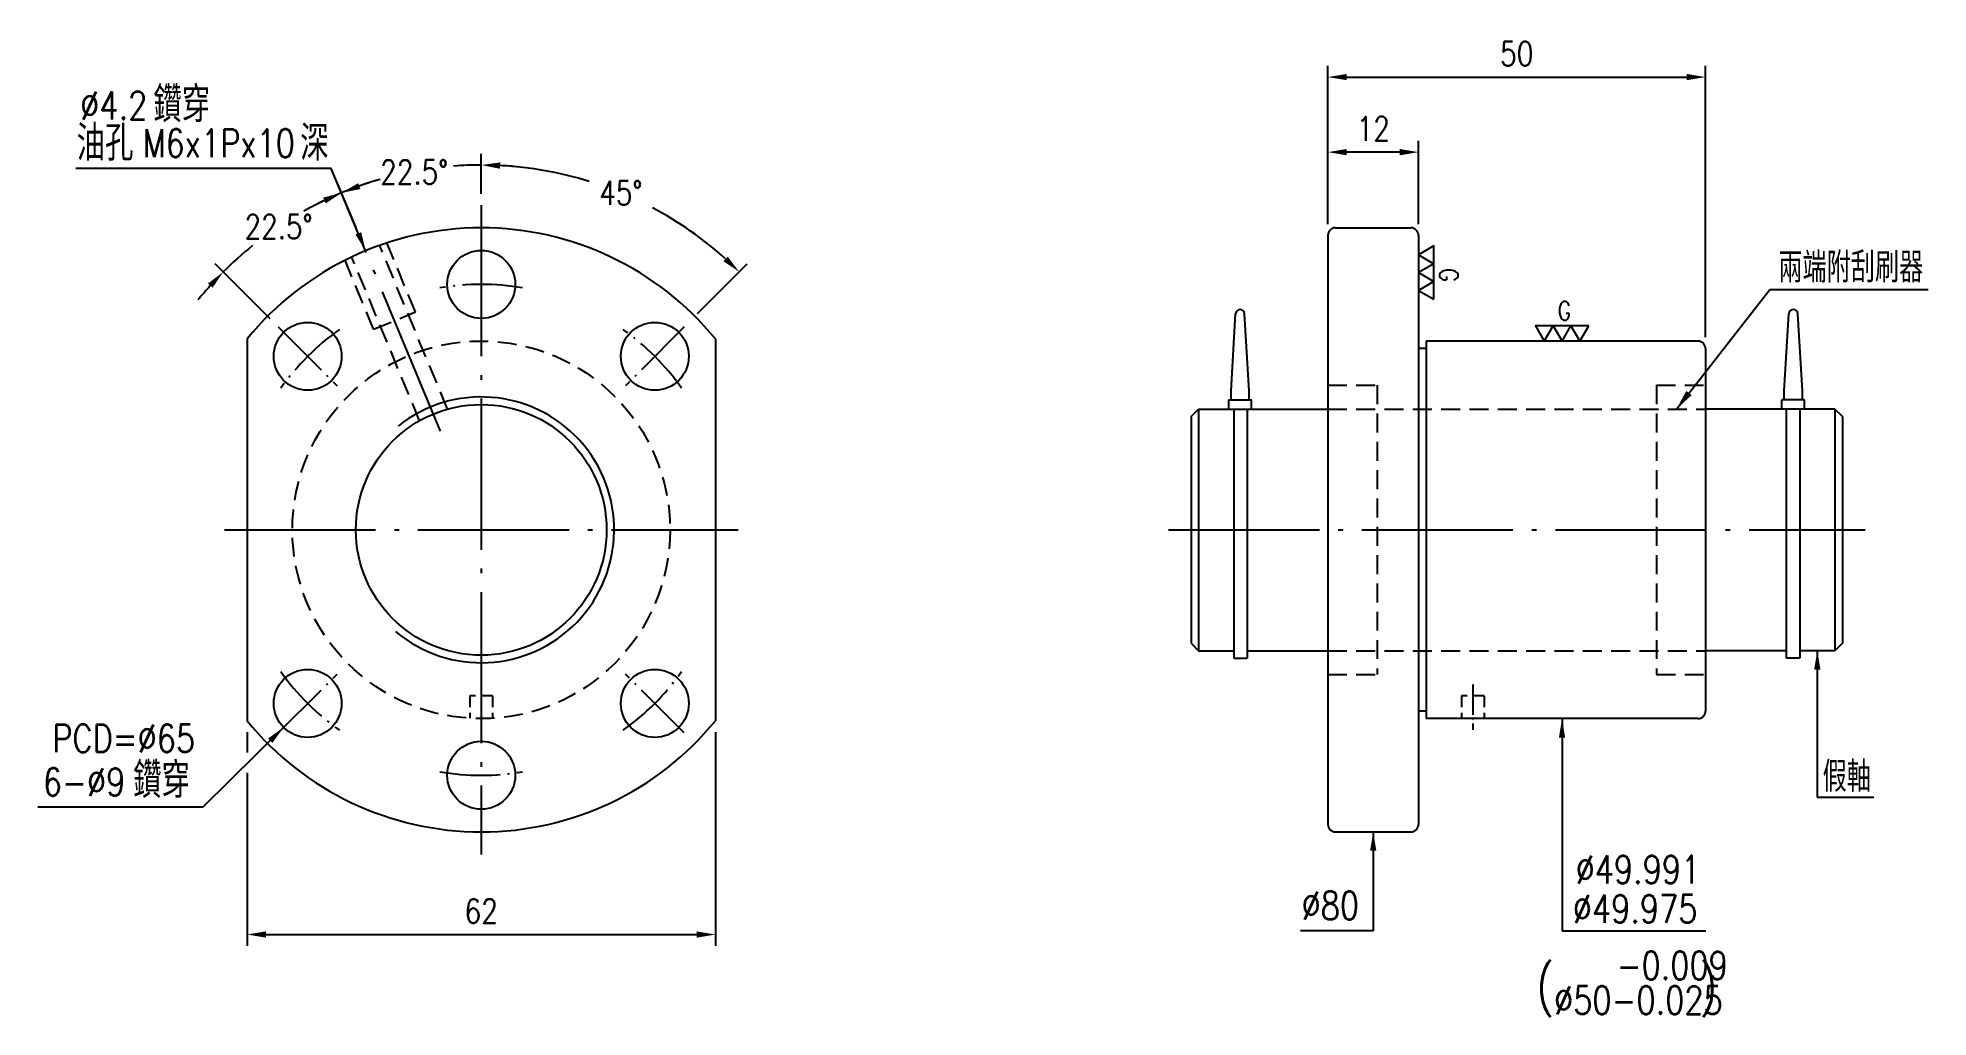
# Model space of a CAD drawing. Header units: millimetres. Extents: x 1136 to 1386, y 401 to 531.
import ezdxf
from ezdxf.enums import TextEntityAlignment as Align

# ---------------------------------------------------------------- set-up
doc = ezdxf.new("R2010")
doc.units = ezdxf.units.MM
doc.header["$LTSCALE"] = 10
for name, pattern in [('C', [2.5625, 2, -0.25, 0.0625, -0.25]), ('CENTER', [2, 1.25, -0.25, 0.25, -0.25]), ('H', [0.75, 0.5, -0.25])]:
    doc.linetypes.add(name, pattern=pattern)
doc.layers.get('0').update_dxf_attribs({"linetype": 'CONTINUOUS'})
doc.layers.get('DEFPOINTS').update_dxf_attribs({"linetype": 'CONTINUOUS'})
doc.layers.add('04', color=4, linetype='CONTINUOUS')
doc.layers.add('05', color=5, linetype='H')
doc.layers.add('AM_7', color=1, linetype='CENTER', lineweight=25)
doc.styles.add('SIMPLEX', font='SIMPLEX.shx', dxfattribs={"width": 0.8, "height": 3.2, "bigfont": 'chineset.shx'})
doc.dimstyles.new('STANDARD-5', dxfattribs={"dimscale": 0, "dimtxt": 3.2, "dimasz": 2.5, "dimexe": 1.5, "dimexo": 1.5, "dimgap": 1.5, "dimtad": 1, "dimdec": 3, "dimdsep": 46, "dimtxsty": 'SIMPLEX', "dimcen": 0.09, "dimclrd": 6, "dimclre": 6, "dimclrt": 3, "dimadec": 3, "dimazin": 2, "dimtfac": 1, "dimtdec": 3, "dimtmove": 0, "dimatfit": 3, "dimfxl": 0, "dimtolj": 1, "dimarcsym": 0})

# ---------------------------------------------------------------- blocks, each defined once
blk = doc.blocks.new('*D55')
at = {"color": 6, "lineweight": -2}
for p, q in [((1306.74, 505.93), (1306.74, 516.95)), ((1318.74, 505.93), (1318.74, 516.95)), ((1316.24, 515.45), (1309.24, 515.45))]:
    blk.add_line(p, q, dxfattribs=at)
at = {"color": 6}
for points in [[(1309.24, 515.87), (1309.24, 515.03), (1306.74, 515.45)], [(1316.24, 515.87), (1316.24, 515.03), (1318.74, 515.45)]]:
    blk.add_solid(points, dxfattribs=at)
at = {"layer": 'DEFPOINTS', "color": 0}
for p in [(1306.74, 515.45), (1306.74, 504.43), (1318.74, 504.43)]:
    blk.add_point(p, dxfattribs=at)
at = {"color": 3, "insert": (1312.74, 518.55), "char_height": 3.2, "attachment_point": 5, "style": 'SIMPLEX'}
blk.add_mtext('\\A1;12', dxfattribs=at)
blk = doc.blocks.new('*D56')
at = {"color": 6, "lineweight": -2}
for p, q in [((1306.74, 505.93), (1306.74, 526.89)), ((1356.74, 490.93), (1356.74, 526.89)), ((1309.24, 525.39), (1354.24, 525.39))]:
    blk.add_line(p, q, dxfattribs=at)
at = {"color": 6}
for points in [[(1309.24, 525.81), (1309.24, 524.98), (1306.74, 525.39)], [(1354.24, 525.81), (1354.24, 524.98), (1356.74, 525.39)]]:
    blk.add_solid(points, dxfattribs=at)
at = {"layer": 'DEFPOINTS', "color": 0}
for p in [(1356.74, 525.39), (1306.74, 504.43), (1356.74, 489.43)]:
    blk.add_point(p, dxfattribs=at)
at = {"color": 3, "insert": (1331.74, 528.49), "char_height": 3.2, "attachment_point": 5, "style": 'SIMPLEX'}
blk.add_mtext('\\A1;50', dxfattribs=at)
blk = doc.blocks.new('*D57')
at = {"color": 6, "lineweight": -2}
for p, q in [((1194.64, 509.93), (1194.64, 515.24)), ((1223.28, 494.07), (1229.86, 500.65))]:
    blk.add_line(p, q, dxfattribs=at)
for start, end in [(72.7791, 87.0344), (47.9656, 62.0094)]:
    blk.add_arc((1194.64, 465.43), 48.31, start, end, dxfattribs=at)
at = {"color": 6}
for points in [[(1197.13, 513.25), (1197.15, 514.09), (1194.64, 513.74)], [(1227.27, 501.61), (1226.7, 501.01), (1228.8, 499.59)]]:
    blk.add_solid(points, dxfattribs=at)
at = {"layer": 'DEFPOINTS', "color": 0}
for p in [(1194.64, 508.43), (1218.79, 507.26), (1222.22, 493.01), (1194.64, 465.43), (1194.64, 422.43)]:
    blk.add_point(p, dxfattribs=at)
at = {"color": 3, "insert": (1213.12, 510.06), "char_height": 3.2, "attachment_point": 5, "rotation": 0.1, "style": 'SIMPLEX'}
blk.add_mtext('\\A1;45°', dxfattribs=at)
blk = doc.blocks.new('*D58')
at = {"color": 6, "lineweight": -2}
for p, q in [((1163.64, 438.65), (1163.64, 435.93)), ((1225.64, 438.65), (1225.64, 410.34)), ((1163.64, 433.26), (1163.64, 410.34)), ((1166.14, 411.84), (1223.14, 411.84))]:
    blk.add_line(p, q, dxfattribs=at)
at = {"color": 6}
for points in [[(1166.14, 412.26), (1166.14, 411.42), (1163.64, 411.84)], [(1223.14, 412.26), (1223.14, 411.42), (1225.64, 411.84)]]:
    blk.add_solid(points, dxfattribs=at)
at = {"layer": 'DEFPOINTS', "color": 0}
for p in [(1163.64, 440.15), (1225.64, 440.15), (1225.64, 411.84)]:
    blk.add_point(p, dxfattribs=at)
at = {"color": 3, "insert": (1194.64, 414.94), "char_height": 3.2, "attachment_point": 5, "style": 'SIMPLEX'}
blk.add_mtext('\\A1;62', dxfattribs=at)
blk = doc.blocks.new('*D64')
at = {"color": 6, "lineweight": -2}
for p, q in [((1194.64, 509.93), (1194.64, 515.24)), ((1178.11, 505.32), (1175.58, 511.44))]:
    blk.add_line(p, q, dxfattribs=at)
for start, end in [(90, 94.3414), (84.0688, 87.0344), (106.0923, 112.5), (115.4656, 118.4312)]:
    blk.add_arc((1194.64, 465.43), 48.31, start, end, dxfattribs=at)
at = {"color": 6}
for points in [[(1197.13, 513.25), (1197.15, 514.09), (1194.64, 513.74)], [(1173.7, 509.42), (1174.04, 508.66), (1176.15, 510.06)]]:
    blk.add_solid(points, dxfattribs=at)
at = {"layer": 'DEFPOINTS', "color": 0}
for p in [(1182.14, 512.09), (1194.64, 508.43), (1178.69, 503.94), (1189.23, 478.49), (1194.64, 422.43)]:
    blk.add_point(p, dxfattribs=at)
at = {"color": 3, "insert": (1185.76, 512.81), "char_height": 3.2, "attachment_point": 5, "rotation": 0.1, "style": 'SIMPLEX'}
blk.add_mtext('\\A1;22.5°', dxfattribs=at)
blk = doc.blocks.new('*D65')
at = {"color": 6, "lineweight": -2}
for p, q in [((1178.11, 505.32), (1175.58, 511.44)), ((1166.71, 493.36), (1159.42, 500.65))]:
    blk.add_line(p, q, dxfattribs=at)
for start, end in [(106.5688, 109.5344), (112.5, 119.1072), (128.8093, 135), (137.9656, 140.9312)]:
    blk.add_arc((1194.64, 465.43), 48.31, start, end, dxfattribs=at)
at = {"color": 6}
for points in [[(1178.64, 510.57), (1178.34, 511.34), (1176.15, 510.06)], [(1158.46, 498.06), (1159.06, 497.49), (1160.48, 499.59)]]:
    blk.add_solid(points, dxfattribs=at)
at = {"layer": 'DEFPOINTS', "color": 0}
for p in [(1170.49, 507.26), (1178.69, 503.94), (1167.77, 492.3), (1175.55, 484.52), (1189.23, 478.49)]:
    blk.add_point(p, dxfattribs=at)
at = {"color": 3, "insert": (1167.8, 505.59), "char_height": 3.2, "attachment_point": 5, "rotation": 0.1, "style": 'SIMPLEX'}
blk.add_mtext('\\A1;22.5°', dxfattribs=at)

msp = doc.modelspace()

# ---------------------------------------------------------------- linework, layer by layer
for p, q in [((1306.7367, 504.4297), (1306.7367, 426.4297)), ((1307.7367, 505.4297), (1317.7367, 505.4297)), ((1318.7367, 504.4297), (1318.7367, 426.4297)), ((1293.9149, 483.8297), (1294.5156, 494.0372)), ((1296.3149, 483.8297), (1295.7142, 494.0372)), ((1367.1586, 483.8297), (1367.7593, 494.0372)), ((1369.5586, 483.8297), (1368.9579, 494.0372)), ((1163.638, 490.7081), (1163.638, 440.1512)), ((1225.638, 490.7081), (1225.638, 440.1512)), ((1319.7367, 489.4297), (1318.7367, 489.4297)), ((1319.7367, 490.4297), (1319.7367, 440.4297)), ((1355.7367, 490.4297), (1319.7367, 490.4297)), ((1356.7367, 489.4297), (1356.7367, 441.4297)), ((1293.9149, 482.6297), (1293.9149, 483.8297)), ((1296.3149, 482.6297), (1296.3149, 483.8297)), ((1367.1586, 482.6297), (1367.1586, 483.8297)), ((1369.5586, 482.6297), (1369.5586, 483.8297)), ((1288.6149, 480.4297), (1289.6149, 481.4297)), ((1289.6149, 481.4297), (1306.7367, 481.4297)), ((1289.6149, 481.4297), (1289.6149, 449.4297)), ((1293.6149, 482.6297), (1296.6149, 482.6297)), ((1293.6149, 481.4297), (1293.6149, 482.6297)), ((1293.6149, 481.4297), (1296.6149, 481.4297)), ((1294.2649, 481.4297), (1294.2649, 448.4297)), ((1296.0649, 481.4297), (1296.0649, 448.4297)), ((1296.6149, 481.4297), (1296.6149, 482.6297)), ((1373.8586, 481.4297), (1356.7367, 481.4297)), ((1369.8586, 482.6297), (1366.8586, 482.6297)), ((1366.8586, 481.4297), (1366.8586, 482.6297)), ((1369.8586, 481.4297), (1366.8586, 481.4297)), ((1367.4085, 481.4297), (1367.4085, 448.4297)), ((1369.2085, 481.4297), (1369.2085, 448.4297)), ((1369.8586, 481.4297), (1369.8586, 482.6297)), ((1373.8586, 481.4297), (1373.8586, 449.4297)), ((1374.8586, 480.4297), (1373.8586, 481.4297)), ((1288.6149, 480.4297), (1288.6149, 450.4297)), ((1374.8586, 480.4297), (1374.8586, 450.4297)), ((1288.6149, 450.4297), (1289.6149, 449.4297)), ((1289.6149, 449.4297), (1294.2649, 449.4297)), ((1294.2649, 448.4297), (1296.0649, 448.4297)), ((1296.0649, 449.4297), (1306.7367, 449.4297)), ((1367.4085, 449.4297), (1356.7367, 449.4297)), ((1369.2085, 448.4297), (1367.4085, 448.4297)), ((1373.8586, 449.4297), (1369.2085, 449.4297)), ((1374.8586, 450.4297), (1373.8586, 449.4297)), ((1319.7367, 441.4297), (1318.7367, 441.4297)), ((1355.7367, 440.4297), (1319.7367, 440.4297)), ((1307.7367, 425.4297), (1317.7367, 425.4297))]:
    msp.add_line(p, q)
at = {"color": 3}
for points in [[(1320.7757, 500.6736), (1320.7757, 503.028), (1318.7367, 501.8508)], [(1320.7757, 498.3192), (1320.7757, 500.6736), (1318.7367, 499.4964)], [(1320.7757, 495.9648), (1320.7757, 498.3192), (1318.7367, 497.142)], [(1336.5595, 492.4686), (1334.2051, 492.4686), (1335.3823, 490.4297)], [(1338.9139, 492.4686), (1336.5595, 492.4686), (1337.7367, 490.4297)], [(1341.2684, 492.4686), (1338.9139, 492.4686), (1340.0911, 490.4297)]]:
    msp.add_lwpolyline(points, close=True, dxfattribs=at)
for centre, radius in [((1194.638, 497.9297), 4.5), ((1171.657, 488.4106), 4.5), ((1217.619, 488.4106), 4.5), ((1194.638, 465.4297), 16.6), ((1171.657, 442.4487), 4.5), ((1217.619, 442.4487), 4.5), ((1194.638, 432.9297), 4.5)]:
    msp.add_circle(centre, radius)
for centre, radius, start, end in [((1194.638, 465.4297), 40, 39.194967, 140.805033), ((1307.7367, 504.4297), 1, 90, 180), ((1317.7367, 504.4297), 1, 0, 90), ((1295.1149, 494.0084), 0.6, 2.753997, 177.246003), ((1368.3586, 494.0084), 0.6, 2.753997, 177.246003), ((1355.7367, 489.4297), 1, 0, 90), ((1355.7367, 441.4297), 1, 270, 0), ((1194.638, 465.4297), 40, 219.194967, 320.805033), ((1307.7367, 426.4297), 1, 180, 270), ((1317.7367, 426.4297), 1, 270, 0)]:
    msp.add_arc(centre, radius, start, end)
at = {"color": 6}
msp.add_solid([(1354.9, 483.2722), (1354.1902, 483.8255), (1352.8852, 481.4193)], dxfattribs=at)
at = {"layer": '04'}
msp.add_arc((1194.638, 465.4297), 17.6, 229.782882, 128.705014, dxfattribs=at)
at = {"layer": '05', "ltscale": 0.5}
for p, q in [((1185.9291, 494.2941), (1182.1454, 503.4288)), ((1180.3859, 491.998), (1176.6021, 501.1327)), ((1186.484, 479.889), (1177.526, 501.5154)), ((1190.1795, 481.4197), (1181.2215, 503.0461)), ((1180.3859, 491.998), (1185.9291, 494.2941)), ((1306.7367, 484.5797), (1313.2367, 484.5797)), ((1313.2367, 484.5797), (1313.2367, 446.2797)), ((1350.2367, 484.5797), (1350.2367, 446.2797)), ((1350.2367, 484.5797), (1356.7367, 484.5797)), ((1306.7367, 481.4297), (1356.7367, 481.4297)), ((1306.7367, 449.4297), (1356.7367, 449.4297)), ((1306.7367, 446.2797), (1313.2367, 446.2797)), ((1350.2367, 446.2797), (1356.7367, 446.2797))]:
    msp.add_line(p, q, dxfattribs=at)
at = {"layer": '05', "ltscale": 0.3}
for p, q in [((1196.138, 443.4297), (1193.138, 443.4297)), ((1193.138, 443.4297), (1193.138, 440.4747)), ((1196.138, 443.4297), (1196.138, 440.4747)), ((1327.4108, 443.4297), (1324.4108, 443.4297)), ((1324.4108, 443.4297), (1324.4108, 440.4297)), ((1327.4108, 443.4297), (1327.4108, 440.4297))]:
    msp.add_line(p, q, dxfattribs=at)
at = {"layer": '05', "ltscale": 0.5}
msp.add_circle((1194.638, 465.4297), 25, dxfattribs=at)
at = {"layer": 'AM_7', "linetype": 'C'}
for p, q in [((1194.638, 508.4297), (1194.638, 422.4297)), ((1189.2265, 478.4942), (1178.6877, 503.9372)), ((1160.638, 465.4297), (1228.638, 465.4297)), ((1285.6149, 465.4297), (1377.8586, 465.4297))]:
    msp.add_line(p, q, dxfattribs=at)
at = {"layer": 'AM_7', "linetype": 'C', "ltscale": 0.4}
for p, q in [((1167.768, 492.2997), (1175.5461, 484.5215)), ((1221.5081, 492.2997), (1213.7299, 484.5215)), ((1167.768, 438.5596), (1175.5461, 446.3378)), ((1221.5081, 438.5596), (1213.7299, 446.3378))]:
    msp.add_line(p, q, dxfattribs=at)
at = {"layer": 'AM_7', "linetype": 'C', "ltscale": 0.2}
msp.add_line((1325.9108, 444.9297), (1325.9108, 438.9297), dxfattribs=at)
at = {"layer": 'AM_7', "linetype": 'C', "ltscale": 0.4}
for start, end in [(80.292183, 99.707817), (125.292183, 144.707817), (35.292183, 54.707817), (215.292183, 234.707817), (305.292183, 324.707817), (260.292183, 279.707817)]:
    msp.add_arc((1194.638, 465.4297), 32.5, start, end, dxfattribs=at)

# ---------------------------------------------------------------- texts
at = {"color": 3, "style": 'SIMPLEX', "width": 0.8}
msp.add_text('G', height=2.4555, rotation=270, dxfattribs=at).set_placement((1322.7455, 500.0647), align=Align.MIDDLE_LEFT)
msp.add_text('G', height=2.4555, dxfattribs=at).set_placement((1337.1684, 494.4384), align=Align.MIDDLE_LEFT)
at = {"color": 3, "style": 'SIMPLEX'}
for s, insert, char_height, attachment_point in [('%%C4.2', (1150.4227, 519.7776), 3.7, 9), ('鑽穿', (1158.7472, 519.4064), 4.7, 9), ('油孔', (1148.587, 514.3035), 4.7, 9), ('M6x1Px10', (1169.9675, 514.8057), 3.7, 9), ('深', (1174.4258, 514.3035), 4.7, 9), ('兩端附刮刷器', (1366.3704, 498.1736), 4, 7), ('PCD=%%C65', (1156.7496, 435.9674), 3.7, 9), ('6-%%C9', (1147.51, 430.1859), 3.7, 9), ('鑽穿', (1156.0695, 429.9163), 4.7, 9), ('假軸', (1372.2307, 430.7298), 4, 7), ('%%C49.991', (1339.5335, 418.5846), 3.7, 7), ('%%c80', (1310.8594, 413.8491), 3.7, 9), ('%%C49.975', (1339.1633, 413.3819), 3.7, 7), ('(       )', (1334.3175, 400.8895), 5, 7), ('-0.009', (1344.966, 405.8703), 3.7, 7), ('%%c50-0.025', (1336.6791, 401.2827), 3.7, 7)]:
    msp.add_mtext(s, dxfattribs=dict(at, insert=insert, char_height=char_height, attachment_point=attachment_point))

# ---------------------------------------------------------------- dimensions: what is measured, and where the dimension line sits
for base, p1, p2, picture, middle in [((1356.7367, 525.393), (1306.7367, 504.4297), (1356.7367, 489.4297), '*D56', (1331.7367, 528.493)), ((1306.7367, 515.4514), (1318.7367, 504.4297), (1306.7367, 504.4297), '*D55', (1312.7367, 518.5514)), ((1225.638, 411.8408), (1163.638, 440.1512), (1225.638, 440.1512), '*D58', (1194.638, 414.9408))]:
    dim = msp.add_linear_dim(base=base, p1=p1, p2=p2, dimstyle='STANDARD-5', override={"dimscale": 1, "dimarcsym": 1})
    dim.commit()
    dim.dimension.update_dxf_attribs({"geometry": picture, "text_midpoint": middle})
dim = msp.add_angular_dim_2l(base=(1182.1356, 512.0892), line1=((1194.638, 508.4297), (1194.638, 422.4297)), line2=((1189.2265, 478.4942), (1178.6877, 503.9372)), dimstyle='STANDARD-5', override={"dimscale": 1, "dimtmove": 1, "dimarcsym": 1})
dim.commit()
dim.dimension.update_dxf_attribs({"geometry": '*D64', "text_midpoint": (1185.761, 512.807), "dimtype": 162, "text_rotation": 0.1})
for base, line1, line2, picture, middle in [((1218.7908, 507.2635), ((1222.2152, 493.0068), (1194.638, 465.4297)), ((1194.638, 508.4297), (1194.638, 422.4297)), '*D57', (1213.1237, 510.0581)), ((1170.4852, 507.2635), ((1167.768, 492.2997), (1175.5461, 484.5215)), ((1189.2265, 478.4942), (1178.6877, 503.9372)), '*D65', (1167.8009, 505.5942))]:
    dim = msp.add_angular_dim_2l(base=base, line1=line1, line2=line2, dimstyle='STANDARD-5', override={"dimscale": 1, "dimarcsym": 1})
    dim.commit()
    dim.dimension.update_dxf_attribs({"geometry": picture, "text_midpoint": middle, "text_rotation": 0.1})

# ---------------------------------------------------------------- leaders
for points in [[(1179.3307, 502.3848), (1174.7735, 513.3057), (1140.9681, 513.3057)], [(1352.8964, 481.4297), (1365.2398, 497.2686), (1386.2146, 497.2686)], [(1371.5335, 449.4297), (1371.5335, 430.0503), (1379.0234, 430.0503)], [(1168.4751, 439.2667), (1157.7935, 428.6859), (1135.9273, 428.6859)], [(1337.7367, 440.4297), (1337.7367, 412.3491), (1356.7698, 412.3491)], [(1312.7367, 425.4297), (1312.7367, 412.3491), (1303.0871, 412.3491)]]:
    msp.add_leader(points, dimstyle='STANDARD-5', override={"dimscale": 1, "dimtad": 0, "dimarcsym": 1})

doc.saveas('drawing.dxf')
